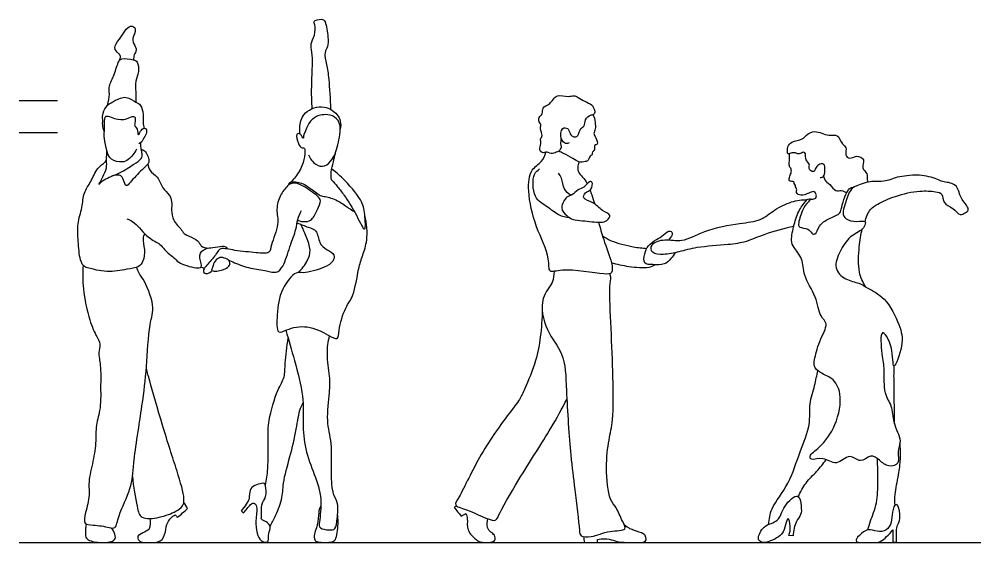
# Model space of a CAD drawing. Header units: millimetres. Extents: x 71.6 to 121.6, y 1.1 to 34.5.
# Drawn here: x 89.577 to 93.364, y 19.441 to 21.519 of the extents above; entities that cross this region are included whole.
import ezdxf

# ---------------------------------------------------------------- set-up
doc = ezdxf.new("R2010")
doc.units = ezdxf.units.MM

msp = doc.modelspace()

# ---------------------------------------------------------------- linework, layer by layer
for p, q in [((89.5772, 21.1956), (89.7296, 21.1956)), ((89.5772, 21.0686), (89.7296, 21.0686)), ((92.6439, 19.4688), (92.6266, 19.4707)), ((89.5772, 19.443), (104.2076, 19.443))]:
    msp.add_line(p, q)
for points, knots in [([(90.7386, 21.1636), (90.7371, 21.1885), (90.7348, 21.2372), (90.7397, 21.3307), (90.7393, 21.3861), (90.7305, 21.4217), (90.7501, 21.4528), (90.7524, 21.4956), (90.7395, 21.5113), (90.7767, 21.5222), (90.7934, 21.5087), (90.8018, 21.4467), (90.8022, 21.4097), (90.7839, 21.3864), (90.7971, 21.3357), (90.8047, 21.2787), (90.8105, 21.2006), (90.8106, 21.1611)], [0, 0, 0, 0, 0.494377, 1.047394, 1.473586, 1.802251, 2.144953, 2.513118, 2.720123, 3.029995, 3.276851, 3.723369, 4.072976, 4.362484, 4.755017, 5.198706, 5.820148, 5.820148, 5.820148, 5.820148]), ([(89.9753, 21.3565), (89.9783, 21.3619), (89.9805, 21.3769), (89.9682, 21.3816), (89.9492, 21.4077), (89.9759, 21.4374), (90.0127, 21.5041), (90.0471, 21.4779), (90.021, 21.4422), (90.0345, 21.4149), (90.0454, 21.3959), (90.0312, 21.3774), (90.0308, 21.3639), (90.0307, 21.3572)], [0, 0, 0, 0, 0.245624, 0.441712, 0.729293, 1.085786, 1.555269, 1.828299, 2.176419, 2.481874, 2.734669, 2.992888, 3.248303, 3.248303, 3.248303, 3.248303]), ([(89.9273, 21.1761), (89.931, 21.191), (89.9371, 21.2215), (89.9311, 21.2549), (89.9552, 21.2973), (89.9697, 21.3512), (89.9819, 21.3649), (90.03, 21.3591), (90.0479, 21.3504), (90.0538, 21.3084), (90.0359, 21.2733), (90.0404, 21.2303), (90.0396, 21.2027), (90.0398, 21.1887)], [0, 0, 0, 0, 0.387397, 0.710897, 1.110673, 1.533505, 1.760722, 2.144288, 2.392806, 2.740852, 3.100548, 3.469919, 3.839732, 3.839732, 3.839732, 3.839732]), ([(89.9148, 21.0733), (89.9121, 21.079), (89.9071, 21.0913), (89.9091, 21.1193), (89.9065, 21.1467), (89.9266, 21.1801), (89.9564, 21.1949), (90.0015, 21.2184), (90.0388, 21.1867), (90.0606, 21.181), (90.0709, 21.1394), (90.0674, 21.1096), (90.0706, 21.0934), (90.0722, 21.0857)], [0, 0, 0, 0, 0.249599, 0.547797, 0.847589, 1.187961, 1.523339, 1.910459, 2.286727, 2.548351, 2.903182, 3.222876, 3.499984, 3.499984, 3.499984, 3.499984]), ([(91.7257, 21.0447), (91.7234, 21.0382), (91.7205, 21.0241), (91.7279, 21.0119), (91.7163, 20.9928), (91.7053, 20.9911), (91.6853, 20.9818), (91.6641, 20.9953), (91.6536, 20.9851), (91.6333, 21.0004), (91.6488, 21.0244), (91.6395, 21.0435), (91.6549, 21.0563), (91.6387, 21.083), (91.6473, 21.099), (91.6331, 21.115), (91.6386, 21.1337), (91.6535, 21.1422), (91.6477, 21.1707), (91.6841, 21.1791), (91.7045, 21.2253), (91.7526, 21.2076), (91.7738, 21.2181), (91.7935, 21.2078), (91.8179, 21.192), (91.8458, 21.1809), (91.8534, 21.167), (91.8618, 21.149), (91.854, 21.1413), (91.8504, 21.1385)], [0, 0, 0, 0, 0.256905, 0.463463, 0.710599, 0.899886, 1.157184, 1.422998, 1.613473, 1.853093, 2.134988, 2.377092, 2.598821, 2.89349, 3.120167, 3.363613, 3.597587, 3.818637, 4.08478, 4.403529, 4.775744, 5.146682, 5.411942, 5.664197, 5.977811, 6.283045, 6.50817, 6.745873, 6.954556, 6.954556, 6.954556, 6.954556]), ([(90.6907, 21.0623), (90.6886, 21.0734), (90.6874, 21.0965), (90.7035, 21.1555), (90.787, 21.1824), (90.8382, 21.1428), (90.8517, 21.1155), (90.8521, 21.0925), (90.8497, 21.0821)], [0, 0, 0, 0, 0.331379, 0.756232, 1.257984, 1.695296, 2.004956, 2.328674, 2.328674, 2.328674, 2.328674]), ([(90.0426, 21.0035), (90.0361, 20.9871), (90.0106, 20.9598), (89.9873, 20.949), (89.936, 20.9568), (89.925, 20.9992), (89.9119, 21.0449), (89.917, 21.0989), (89.914, 21.1467), (89.9707, 21.1131), (90.0092, 21.1255), (90.0386, 21.1384), (90.0372, 21.1116), (90.0323, 21.0954), (90.0477, 21.0849), (90.0468, 21.0536), (90.0572, 21.0705), (90.0656, 21.0864), (90.0833, 21.0865), (90.0826, 21.0607), (90.0671, 21.0451), (90.063, 21.0279), (90.0515, 21.0244)], [0, 0, 0, 0, 0.426657, 0.726543, 1.115965, 1.483543, 1.890446, 2.337293, 2.662025, 3.068791, 3.458769, 3.737389, 3.994394, 4.229515, 4.474015, 4.745159, 4.936641, 5.194991, 5.393725, 5.656845, 5.943218, 6.203051, 6.203051, 6.203051, 6.203051]), ([(90.7241, 20.9805), (90.7294, 20.9656), (90.75, 20.9397), (90.7892, 20.9293), (90.8203, 20.9642), (90.8332, 20.9922), (90.8533, 21.0703), (90.8471, 21.1178), (90.8103, 21.1422), (90.7774, 21.1391), (90.7541, 21.1353), (90.7214, 21.107), (90.7136, 21.0751), (90.7037, 21.0627), (90.7042, 21.0377), (90.6947, 21.0655), (90.6703, 21.0653), (90.682, 21.0243), (90.696, 21.0045), (90.709, 21.0102), (90.7092, 21.0004), (90.7091, 20.9811), (90.7063, 20.9482), (90.6777, 20.8969), (90.6415, 20.859), (90.6094, 20.821), (90.5932, 20.7627), (90.6107, 20.7048), (90.5742, 20.6271), (90.5729, 20.5854), (90.5118, 20.5935), (90.4366, 20.5983), (90.3741, 20.6147), (90.3612, 20.5899), (90.3313, 20.5539), (90.2976, 20.5172), (90.3199, 20.5053), (90.336, 20.5155), (90.3426, 20.521)], [0, 0, 0, 0, 0.392785, 0.729691, 1.092849, 1.421769, 1.929809, 2.317803, 2.673431, 2.993761, 3.269797, 3.636446, 3.958579, 4.196711, 4.405812, 4.648783, 4.865249, 5.208832, 5.48329, 5.651632, 5.832543, 5.832543, 6.228679, 6.6617, 7.075906, 7.476326, 7.90562, 8.347469, 8.871748, 9.19455, 9.595692, 10.121515, 10.551178, 10.817167, 11.22428, 11.591587, 11.833204, 12.002916, 12.002916, 12.002916, 12.002916]), ([(91.7569, 21.0286), (91.7526, 21.0263), (91.741, 21.0214), (91.7203, 21.0437), (91.7234, 21.0898), (91.7555, 21.0882), (91.7586, 21.0622), (91.7734, 21.0502), (91.7948, 21.0527), (91.7988, 21.0882), (91.8206, 21.0923), (91.8169, 21.1217), (91.8398, 21.1396), (91.8547, 21.1409), (91.8592, 21.1069), (91.8621, 21.0844), (91.8515, 21.064), (91.8621, 21.0495), (91.874, 21.0195), (91.8527, 21.0216), (91.8609, 20.9988), (91.847, 20.9936), (91.8494, 20.9813), (91.8415, 20.9774), (91.8373, 20.9713), (91.8324, 20.9571), (91.8198, 20.953), (91.7931, 20.9492), (91.7728, 20.9677), (91.7337, 20.9855), (91.7217, 20.9918), (91.7156, 20.9949)], [0, 0, 0, 0, 0.217456, 0.509204, 0.863043, 1.119284, 1.391899, 1.628717, 1.858924, 2.173818, 2.407565, 2.690616, 2.985665, 3.16702, 3.479322, 3.762233, 4.012128, 4.256697, 4.541506, 4.730677, 4.966216, 5.159012, 5.338984, 5.493734, 5.649329, 5.859209, 6.061297, 6.342449, 6.640246, 7.009382, 7.267295, 7.267295, 7.267295, 7.267295]), ([(92.7512, 20.8906), (92.756, 20.891), (92.7678, 20.8938), (92.7708, 20.9156), (92.7695, 20.9499), (92.7433, 20.9426), (92.732, 20.9273), (92.729, 20.9119), (92.7152, 20.9154), (92.7044, 20.9261), (92.7125, 20.9457), (92.6896, 20.9585), (92.6961, 20.9847), (92.6848, 20.9937), (92.6669, 20.9803), (92.6494, 20.9916), (92.6315, 20.9866), (92.6201, 20.9799), (92.6212, 21.0153), (92.6363, 21.0338), (92.6834, 21.0403), (92.6957, 21.06), (92.7314, 21.0816), (92.783, 21.0515), (92.8235, 21.0665), (92.8351, 21.0207), (92.859, 21.0118), (92.8473, 20.9791), (92.8684, 20.9611), (92.8935, 20.981), (92.9324, 20.9633), (92.9118, 20.927), (92.9405, 20.9073), (92.9357, 20.8854), (92.9389, 20.8764), (92.9401, 20.872)], [0, 0, 0, 0, 0.214718, 0.477244, 0.777462, 1.024597, 1.277766, 1.478695, 1.666452, 1.875588, 2.108756, 2.371311, 2.647442, 2.824643, 3.070284, 3.31721, 3.560857, 3.715607, 4.012624, 4.293111, 4.667465, 4.938456, 5.277071, 5.703653, 6.035417, 6.384858, 6.644771, 6.946924, 7.198339, 7.50053, 7.816071, 8.13343, 8.435659, 8.688258, 8.898772, 8.898772, 8.898772, 8.898772]), ([(89.893, 20.8624), (89.8995, 20.8694), (89.9129, 20.8853), (89.9777, 20.906), (90.0289, 20.9419), (90.064, 20.9625), (90.0655, 20.9847), (90.0601, 21.0025), (90.0594, 21.0177), (90.0594, 21.0253)], [0, 0, 0, 0, 0.306118, 0.77067, 1.236221, 1.584472, 1.832595, 2.078679, 2.350774, 2.350774, 2.350774, 2.350774]), ([(89.893, 20.8624), (89.8989, 20.8724), (89.9088, 20.8928), (89.9265, 20.9281), (89.9226, 20.9579), (89.9248, 20.985), (89.925, 20.9937), (89.9252, 20.9979)], [0, 0, 0, 0, 0.336941, 0.689372, 1.003841, 1.296496, 1.500403, 1.500403, 1.500403, 1.500403]), ([(90.061, 21.0026), (90.0671, 21.0004), (90.0794, 20.9936), (90.0889, 20.9731), (90.0955, 20.948), (90.062, 20.9214), (90.0204, 20.8749), (90.0023, 20.8538), (89.9957, 20.8673), (89.9867, 20.894), (89.9745, 20.9009), (89.9526, 20.9), (89.9436, 20.8952)], [0, 0, 0, 0, 0.253071, 0.522394, 0.789122, 1.149792, 1.6195, 1.8781, 2.059851, 2.362943, 2.570978, 2.886343, 2.886343, 2.886343, 2.886343]), ([(90.8145, 20.8807), (90.8133, 20.8945), (90.8132, 20.9222), (90.8252, 20.9612), (90.8296, 20.9826), (90.832, 20.9933)], [0, 0, 0, 0, 0.368145, 0.730733, 1.057226, 1.057226, 1.057226, 1.057226]), ([(91.873, 20.7129), (91.8795, 20.69), (91.8912, 20.6458), (91.9259, 20.5567), (91.9305, 20.5085), (91.8886, 20.5045), (91.7344, 20.5346), (91.672, 20.5064), (91.6817, 20.5791), (91.6207, 20.6948), (91.5908, 20.8305), (91.5997, 20.9232), (91.6505, 20.9496), (91.6602, 20.9782), (91.6642, 20.9915)], [0, 0, 0, 0, 0.480068, 1.041285, 1.390025, 1.709729, 2.437161, 2.832946, 3.230877, 3.890697, 4.573676, 5.093335, 5.494681, 5.861679, 5.861679, 5.861679, 5.861679]), ([(92.7139, 20.8042), (92.7193, 20.8038), (92.7297, 20.8073), (92.7385, 20.8122), (92.7326, 20.8326), (92.7225, 20.8359), (92.7057, 20.8283), (92.6754, 20.8148), (92.6536, 20.829), (92.6609, 20.8455), (92.6514, 20.8525), (92.6555, 20.8595), (92.6465, 20.866), (92.6486, 20.8759), (92.6369, 20.8741), (92.6259, 20.8778), (92.6297, 20.8966), (92.6388, 20.91), (92.6356, 20.9276), (92.6268, 20.9361), (92.6298, 20.9566), (92.6292, 20.9753), (92.6295, 20.9851)], [0, 0, 0, 0, 0.228662, 0.392963, 0.634186, 0.801707, 1.042036, 1.367909, 1.620512, 1.835775, 2.007673, 2.145833, 2.321029, 2.472708, 2.646562, 2.821133, 3.049334, 3.282924, 3.510541, 3.699315, 3.947513, 4.25598, 4.25598, 4.25598, 4.25598]), ([(90.0744, 20.668), (90.0716, 20.6619), (90.0646, 20.6484), (90.0766, 20.604), (90.0709, 20.5595), (90.0517, 20.5322), (90.0007, 20.5274), (89.9269, 20.5099), (89.8547, 20.5318), (89.8345, 20.5342), (89.8156, 20.5659), (89.8121, 20.639), (89.8058, 20.7067), (89.8288, 20.7701), (89.8306, 20.8308), (89.8635, 20.8728), (89.8827, 20.928), (89.9174, 20.9498), (89.9214, 20.9563), (89.9236, 20.959)], [0, 0, 0, 0, 0.257042, 0.638234, 1.021266, 1.327452, 1.720923, 2.232044, 2.717797, 2.960432, 3.279966, 3.771005, 4.247139, 4.711535, 5.148025, 5.560339, 5.997982, 6.347264, 6.530848, 6.530848, 6.530848, 6.530848]), ([(90.0875, 20.9451), (90.0886, 20.9357), (90.0922, 20.9145), (90.1296, 20.8951), (90.1421, 20.8473), (90.174, 20.8232), (90.1836, 20.7947), (90.1801, 20.7598), (90.1844, 20.7194), (90.2224, 20.6834), (90.2317, 20.6627), (90.2701, 20.6521), (90.294, 20.6305), (90.296, 20.6177), (90.3178, 20.6098), (90.328, 20.6106)], [0, 0, 0, 0, 0.304409, 0.658722, 1.051984, 1.405627, 1.707101, 2.041484, 2.403675, 2.806327, 3.072149, 3.425435, 3.741176, 3.935711, 4.251676, 4.251676, 4.251676, 4.251676]), ([(91.7959, 20.9525), (91.7935, 20.9477), (91.7899, 20.9375), (91.79, 20.9121), (91.8111, 20.8918), (91.8225, 20.8762), (91.828, 20.8657)], [0, 0, 0, 0, 0.226786, 0.500786, 0.800071, 1.12119, 1.12119, 1.12119, 1.12119]), ([(90.8145, 20.8807), (90.8231, 20.8721), (90.8403, 20.8534), (90.8676, 20.8173), (90.9123, 20.748), (90.9534, 20.6564), (90.9469, 20.7531), (90.937, 20.8014), (90.8602, 20.8899), (90.8312, 20.9125), (90.8156, 20.924)], [0, 0, 0, 0, 0.344186, 0.722145, 1.277695, 1.721781, 2.153253, 2.596821, 3.195321, 3.630895, 3.630895, 3.630895, 3.630895]), ([(91.7588, 20.7307), (91.7442, 20.7324), (91.7138, 20.7382), (91.6695, 20.777), (91.6121, 20.8061), (91.6101, 20.907), (91.6315, 20.9184), (91.6396, 20.9245)], [0, 0, 0, 0, 0.37706, 0.806836, 1.253423, 1.781041, 2.094584, 2.094584, 2.094584, 2.094584]), ([(91.7639, 20.82), (91.7536, 20.8262), (91.7323, 20.8413), (91.7298, 20.8889), (91.7187, 20.9014), (91.7138, 20.9077)], [0, 0, 0, 0, 0.3414995, 0.7181536, 0.9958883, 0.9958883, 0.9958883, 0.9958883]), ([(90.6808, 20.7217), (90.6906, 20.7169), (90.7132, 20.7131), (90.7404, 20.7229), (90.7593, 20.7626), (90.7755, 20.7992), (90.7594, 20.8187), (90.7038, 20.8582), (90.668, 20.8719), (90.6468, 20.8624), (90.6462, 20.8671), (90.6499, 20.8716), (90.667, 20.8743), (90.6921, 20.8706), (90.7145, 20.8596), (90.7547, 20.8306), (90.774, 20.8151), (90.7971, 20.8152), (90.8461, 20.7978), (90.8815, 20.7691), (90.8977, 20.76), (90.9054, 20.7554)], [0, 0, 0, 0, 0.326183, 0.617975, 0.996298, 1.342767, 1.60842, 2.081663, 2.443293, 2.681626, 2.766504, 2.891368, 3.123474, 3.408658, 3.699563, 4.102099, 4.380577, 4.643564, 5.054405, 5.442768, 5.738699, 5.738699, 5.738699, 5.738699]), ([(91.7727, 20.7242), (91.7635, 20.7271), (91.746, 20.7382), (91.7174, 20.7689), (91.7451, 20.8178), (91.7683, 20.8178), (91.7912, 20.8452), (91.8159, 20.8483), (91.8343, 20.8761), (91.8512, 20.8746), (91.8469, 20.839), (91.8201, 20.8337), (91.8066, 20.8035), (91.8564, 20.7939), (91.8827, 20.7577), (91.9271, 20.7444), (91.9052, 20.7165), (91.881, 20.7099), (91.8095, 20.7202), (91.7829, 20.7209), (91.7727, 20.7242)], [0, 0, 0, 0, 0.311586, 0.656271, 1.042237, 1.306243, 1.628172, 1.911765, 2.225723, 2.404785, 2.701931, 2.992375, 3.253298, 3.613542, 4.009575, 4.344321, 4.6169, 4.905576, 5.38528, 5.73375, 5.73375, 5.73375, 5.73375]), ([(92.9288, 20.7151), (92.9318, 20.7324), (92.9484, 20.7664), (92.9803, 20.7862), (93.0494, 20.8196), (93.1434, 20.8403), (93.2048, 20.8354), (93.2394, 20.8281), (93.2353, 20.7854), (93.2788, 20.7733), (93.3031, 20.7352), (93.3254, 20.7509), (93.3412, 20.7604), (93.3331, 20.7797), (93.3066, 20.8105), (93.3025, 20.8312), (93.2891, 20.8692), (93.2343, 20.8721), (93.215, 20.8856), (93.1435, 20.9045), (93.0947, 20.8954), (93.056, 20.8946), (93.0032, 20.8698), (92.9574, 20.8796), (92.8945, 20.8591), (92.8659, 20.8407), (92.8496, 20.7811), (92.8377, 20.7512), (92.851, 20.7211), (92.8944, 20.7144), (92.9319, 20.7193), (92.9293, 20.7054), (92.9199, 20.6808), (92.8651, 20.6583), (92.8287, 20.5992), (92.8015, 20.5307), (92.8497, 20.4828), (92.9061, 20.4737), (92.9408, 20.4503), (93.0135, 20.414), (93.0678, 20.3052), (93.0843, 20.2327), (93.035, 20.1022), (93.0431, 20.2196), (92.9855, 20.3114), (92.9949, 20.181), (93.0069, 20.1317), (92.999, 20.0337), (93.0384, 19.9861), (93.0363, 19.918), (93.078, 19.8473), (93.0536, 19.8047), (93.0702, 19.7528), (93.0192, 19.74), (92.9867, 19.7684), (92.9509, 19.7969), (92.9101, 19.7518), (92.8669, 19.802), (92.8159, 19.7409), (92.7656, 19.7864), (92.7169, 19.7661), (92.7049, 19.7894), (92.7562, 19.8223), (92.8176, 19.9068), (92.8416, 20.0299), (92.8023, 20.0982), (92.7515, 20.1124), (92.7236, 20.1419), (92.7295, 20.1699), (92.7441, 20.2403), (92.7878, 20.3122), (92.7462, 20.3394), (92.7385, 20.4213), (92.681, 20.4989), (92.6854, 20.5678), (92.6457, 20.6123), (92.6339, 20.6413), (92.6473, 20.7054), (92.6663, 20.7624), (92.6882, 20.7905), (92.7, 20.8028), (92.702, 20.8045), (92.7077, 20.8068), (92.7176, 20.8049), (92.6995, 20.7918), (92.6788, 20.761), (92.6629, 20.7073), (92.6674, 20.6901), (92.7051, 20.6903), (92.7161, 20.6687), (92.7338, 20.6615), (92.7463, 20.7035), (92.7831, 20.7276), (92.8283, 20.7438), (92.8344, 20.7647), (92.8437, 20.8037), (92.8597, 20.8383), (92.8708, 20.85), (92.8802, 20.8518), (92.8845, 20.8518)], [-31.622066, -31.622066, -31.622066, -31.622066, -31.209839, -30.86702, -30.37326, -29.80764, -29.36016, -29.060777, -28.737975, -28.37256, -28.020361, -27.757827, -27.531743, -27.295778, -26.935226, -26.6682, -26.332782, -25.937318, -25.651244, -25.174443, -24.769866, -24.419601, -23.999156, -23.607681, -23.157179, -22.828658, -22.392201, -22.06925, -21.778362, -21.400247, -21.078849, -20.915677, -20.638202, -20.213972, -19.734853, -19.272384, -18.840869, -18.418388, -18.056749, -17.555191, -16.942919, -16.41502, -15.898137, -15.40738, -14.943362, -14.426227, -13.966885, -13.428678, -12.995499, -12.533848, -12.038639, -11.65688, -11.281658, -10.935039, -10.558769, -10.208895, -9.830893, -9.447562, -9.017845, -8.592341, -8.212899, -8.00632, -7.599095, -7.006029, -6.379126, -5.904538, -5.499926, -5.16399, -4.878751, -4.386779, -3.896555, -3.553046, -3.048902, -2.493562, -2.032926, -1.613791, -1.304078, -0.853744, -0.406718, 0, 0, 0, 0.160239, 0.281869, 0.478969, 0.835978, 1.260367, 1.465604, 1.789331, 2.06253, 2.258722, 2.600347, 2.989498, 3.368724, 3.61858, 3.980869, 4.333768, 4.553306, 4.757323, 4.757323, 4.757323, 4.757323]), ([(92.7646, 20.8956), (92.7654, 20.8904), (92.7679, 20.8785), (92.7902, 20.8645), (92.8111, 20.8328), (92.8354, 20.8425), (92.8495, 20.8331), (92.8555, 20.8282)], [0, 0, 0, 0, 0.225676, 0.517042, 0.849144, 1.11132, 1.384691, 1.384691, 1.384691, 1.384691]), ([(91.8392, 20.8407), (91.8416, 20.8345), (91.8488, 20.8146), (91.8539, 20.7981), (91.8572, 20.7858)], [1.3499109, 1.3499109, 1.3499109, 1.3499109, 1.5098054, 1.8613938, 1.8613938, 1.8613938, 1.8613938]), ([(92.6463, 20.6965), (92.6075, 20.6878), (92.5319, 20.6679), (92.4577, 20.6337), (92.3861, 20.6229), (92.2624, 20.6161), (92.1941, 20.5951), (92.1323, 20.5837), (92.0823, 20.5859), (92.0773, 20.6302), (92.1389, 20.6499), (92.2068, 20.6314), (92.2928, 20.6839), (92.43, 20.7102), (92.5149, 20.7164), (92.5688, 20.7637), (92.6367, 20.797), (92.679, 20.8024), (92.7, 20.8028)], [0, 0, 0, 0, 0.620187, 1.125434, 1.610139, 2.23937, 2.72663, 3.178675, 3.548893, 3.853156, 4.272623, 4.740531, 5.299759, 5.976061, 6.493444, 6.961894, 7.452114, 7.902571, 7.902571, 7.902571, 7.902571]), ([(90.4054, 20.5634), (90.4129, 20.5606), (90.4412, 20.5472), (90.4934, 20.5289), (90.5558, 20.5221), (90.5974, 20.5089), (90.6271, 20.5392), (90.6489, 20.6166), (90.6759, 20.6829), (90.679, 20.7236), (90.6903, 20.7484), (90.6965, 20.7599)], [12.729955, 12.729955, 12.729955, 12.729955, 12.937735, 13.407057, 13.863589, 14.218967, 14.556333, 15.073722, 15.561457, 15.920831, 16.278202, 16.278202, 16.278202, 16.278202]), ([(90.004, 20.7268), (90.0147, 20.722), (90.038, 20.7135), (90.0849, 20.6488), (90.1379, 20.6288), (90.151, 20.6032), (90.1961, 20.5687), (90.2114, 20.5488), (90.2849, 20.5266), (90.3064, 20.5378), (90.2834, 20.5864), (90.3164, 20.611), (90.3442, 20.6117), (90.3813, 20.6177), (90.3955, 20.6191), (90.4012, 20.6071)], [0, 0, 0, 0, 0.347064, 0.864698, 1.293044, 1.603605, 2.030696, 2.340242, 2.796126, 3.043204, 3.389315, 3.73413, 4.049062, 4.411081, 4.642928, 4.642928, 4.642928, 4.642928]), ([(90.6784, 20.7101), (90.6934, 20.7056), (90.7208, 20.6923), (90.7597, 20.6838), (90.764, 20.6285), (90.795, 20.6041), (90.8302, 20.5859), (90.8211, 20.5549), (90.7878, 20.5316), (90.7024, 20.5075), (90.6721, 20.5206), (90.6094, 20.4453), (90.5995, 20.3546), (90.5958, 20.2638), (90.6417, 20.2913), (90.7208, 20.3084), (90.7972, 20.2689), (90.8434, 20.2412), (90.8425, 20.2907), (90.8684, 20.3775), (90.9051, 20.4199), (90.92, 20.5279), (90.9381, 20.5814), (90.96, 20.643), (90.9555, 20.7084), (90.947, 20.7397)], [0, 0, 0, 0, 0.390738, 0.726474, 1.121743, 1.48209, 1.81756, 2.095502, 2.464328, 2.993611, 3.297892, 3.817331, 4.401945, 4.869547, 5.198365, 5.714254, 6.254924, 6.60398, 6.938811, 7.484406, 7.922641, 8.504771, 8.940619, 9.392583, 9.956043, 9.956043, 9.956043, 9.956043]), ([(90.6825, 20.5136), (90.6978, 20.5264), (90.7211, 20.5598), (90.7358, 20.6019), (90.7144, 20.658), (90.7016, 20.6893), (90.6936, 20.7048)], [0, 0, 0, 0, 0.441479, 0.814431, 1.245049, 1.658283, 1.658283, 1.658283, 1.658283]), ([(92.1765, 20.5924), (92.1718, 20.5838), (92.16, 20.5684), (92.1337, 20.5416), (92.0902, 20.5458), (92.0478, 20.5438), (92.0556, 20.59), (92.0664, 20.6214), (92.1033, 20.6447), (92.1288, 20.6604), (92.1562, 20.6852), (92.1694, 20.6654), (92.1607, 20.6572), (92.152, 20.6432)], [0, 0, 0, 0, 0.315285, 0.657685, 1.045183, 1.379927, 1.730784, 2.075174, 2.447147, 2.785784, 3.106821, 3.325102, 3.572253, 3.572253, 3.572253, 3.572253]), ([(92.9303, 20.4578), (92.9199, 20.4757), (92.9, 20.5133), (92.9043, 20.6173), (92.9123, 20.6631), (92.9181, 20.6865)], [0, 0, 0, 0, 0.447342, 1.015626, 1.497963, 1.497963, 1.497963, 1.497963]), ([(91.8884, 20.6597), (91.8995, 20.6522), (91.921, 20.6366), (92.0124, 20.6135), (92.0459, 20.6106), (92.0636, 20.6095)], [0, 0, 0, 0, 0.360238, 0.900791, 1.315741, 1.315741, 1.315741, 1.315741]), ([(90.3391, 20.5234), (90.3449, 20.5382), (90.3482, 20.5546), (90.367, 20.5734), (90.3846, 20.5744), (90.4064, 20.5648), (90.4132, 20.5537), (90.4114, 20.5353), (90.3786, 20.5221), (90.3564, 20.5176), (90.3405, 20.5207), (90.3391, 20.5234)], [0, 0, 0, 0, 0.29354, 0.599298, 0.851476, 1.143626, 1.356953, 1.593579, 1.946033, 2.257904, 2.498609, 2.498609, 2.498609, 2.498609]), ([(89.8304, 20.5429), (89.8286, 20.5091), (89.8281, 20.4495), (89.8525, 20.3265), (89.8827, 20.2611), (89.9012, 20.2311), (89.8908, 20.1958), (89.8959, 20.1722), (89.9022, 20.112), (89.8989, 20.0688), (89.903, 19.9739), (89.879, 19.9099), (89.883, 19.8346), (89.8685, 19.7574), (89.8491, 19.6752), (89.8595, 19.6321), (89.8401, 19.5627), (89.8302, 19.5121), (89.8729, 19.5139), (89.9319, 19.504), (89.962, 19.4954), (89.9699, 19.5543), (90.026, 19.6624), (90.0282, 19.7583), (90.0662, 19.9907), (90.0831, 20.1312), (90.0901, 20.3076), (90.1191, 20.3791), (90.0712, 20.4882), (90.0518, 20.508), (90.0457, 20.5261), (90.0437, 20.5344)], [0, 0, 0, 0, 0.540665, 1.176208, 1.65594, 1.978346, 2.302188, 2.586246, 3.014888, 3.404331, 3.946668, 4.419726, 4.901426, 5.414028, 5.927227, 6.298834, 6.739432, 7.099057, 7.423221, 7.877255, 8.14595, 8.538761, 9.127447, 9.693516, 10.550433, 11.260877, 11.9916, 12.49807, 13.089517, 13.391714, 13.678094, 13.678094, 13.678094, 13.678094]), ([(91.9235, 20.5533), (91.946, 20.5462), (91.9888, 20.5365), (92.0721, 20.5304), (92.0888, 20.5405), (92.0968, 20.5445)], [0, 0, 0, 0, 0.478137, 0.983085, 1.277825, 1.277825, 1.277825, 1.277825]), ([(91.6965, 20.5181), (91.6957, 20.5034), (91.6954, 20.4704), (91.6367, 20.4127), (91.6606, 20.2797), (91.742, 20.1919), (91.7438, 20.0441), (91.7616, 19.7847), (91.7782, 19.6656), (91.7973, 19.4967), (91.7991, 19.4648), (91.8499, 19.4622), (91.9116, 19.4924), (91.9911, 19.4879), (91.9645, 19.5302), (91.945, 19.5839), (91.9126, 19.6124), (91.9002, 19.7423), (91.9123, 19.8497), (91.9339, 19.9313), (91.9301, 20.1048), (91.9238, 20.2838), (91.914, 20.4513), (91.9236, 20.4947), (91.9188, 20.5048), (91.9171, 20.5089)], [0, 0, 0, 0, 0.378079, 0.865118, 1.495648, 2.100899, 2.786385, 3.694303, 4.362896, 5.083439, 5.363843, 5.72238, 6.22195, 6.658693, 6.979445, 7.413978, 7.776505, 8.410549, 9.008749, 9.52354, 10.259057, 11.053109, 11.781263, 12.134501, 12.342676, 12.342676, 12.342676, 12.342676]), ([(91.6497, 20.3658), (91.6495, 20.33), (91.6431, 20.2566), (91.6289, 20.1668), (91.5817, 20.0541), (91.5611, 20.0093), (91.5124, 19.9477), (91.4034, 19.7985), (91.3279, 19.6309), (91.2963, 19.5869), (91.3525, 19.5769), (91.4655, 19.5162), (91.4775, 19.5562), (91.5599, 19.7013), (91.6858, 19.8941), (91.7269, 19.9722), (91.7474, 20.0106)], [0, 0, 0, 0, 0.589316, 1.1451, 1.763555, 2.157738, 2.639432, 3.431207, 4.213593, 4.546407, 4.934121, 5.55348, 5.835173, 6.562418, 7.442782, 8.091747, 8.091747, 8.091747, 8.091747]), ([(90.634, 20.2846), (90.6464, 20.2448), (90.6674, 20.1658), (90.7073, 20.0238), (90.7002, 19.9181), (90.7081, 19.8134), (90.7475, 19.7127), (90.7798, 19.6194), (90.7673, 19.5286), (90.7646, 19.497), (90.8057, 19.492), (90.8334, 19.4929), (90.8376, 19.5409), (90.8438, 19.5974), (90.8179, 19.6362), (90.8126, 19.7197), (90.819, 19.8372), (90.7926, 19.924), (90.8089, 20.0378), (90.8092, 20.1015), (90.7938, 20.192), (90.8018, 20.2391), (90.8069, 20.2627)], [0, 0, 0, 0, 0.639053, 1.326783, 1.914676, 2.49329, 3.085358, 3.660729, 4.200755, 4.480197, 4.820937, 5.0953, 5.465018, 5.896505, 6.271557, 6.787449, 7.407953, 7.958602, 8.556814, 9.022172, 9.558422, 10.043726, 10.043726, 10.043726, 10.043726]), ([(90.5524, 19.6709), (90.5569, 19.6925), (90.5654, 19.7349), (90.5636, 19.8532), (90.5626, 19.9246), (90.5989, 20.0488), (90.6321, 20.0976), (90.6291, 20.1556), (90.6385, 20.2202), (90.6434, 20.2533)], [0, 0, 0, 0, 0.452481, 1.044656, 1.530775, 2.127289, 2.550124, 2.965165, 3.497867, 3.497867, 3.497867, 3.497867]), ([(90.0262, 19.7047), (90.0295, 19.6654), (90.0438, 19.5858), (90.0568, 19.5326), (90.1355, 19.5403), (90.1968, 19.5635), (90.2267, 19.5861), (90.2354, 19.6203), (90.2007, 19.7347), (90.1479, 19.8943), (90.0967, 20.076), (90.0851, 20.1183), (90.0811, 20.1323)], [0.068891, 0.068891, 0.068891, 0.068891, 0.623891, 1.007135, 1.466558, 1.931455, 2.254732, 2.557067, 3.149958, 3.905669, 4.603672, 4.938888, 4.938888, 4.938888, 4.938888]), ([(92.5468, 19.5145), (92.5491, 19.5356), (92.5534, 19.5809), (92.6326, 19.6764), (92.6681, 19.8024), (92.7155, 19.9072), (92.7052, 19.9927), (92.7302, 20.0621), (92.7377, 20.1052), (92.7412, 20.125)], [0, 0, 0, 0, 0.445639, 1.05524, 1.686501, 2.279323, 2.788591, 3.272479, 3.678554, 3.678554, 3.678554, 3.678554]), ([(93.0454, 19.9129), (93.0452, 19.9512), (93.0448, 20.025), (93.0432, 20.101), (93.0438, 20.1299), (93.044, 20.1437)], [0, 0, 0, 0, 0.608815, 1.099525, 1.464125, 1.464125, 1.464125, 1.464125]), ([(90.5714, 19.5066), (90.5785, 19.5193), (90.5913, 19.5451), (90.6227, 19.614), (90.6205, 19.6797), (90.6516, 19.7849), (90.6757, 19.8856), (90.6865, 19.9679), (90.6986, 19.9902), (90.7024, 19.9961)], [0, 0, 0, 0, 0.368301, 0.84049, 1.292271, 1.870459, 2.451183, 2.935579, 3.131909, 3.131909, 3.131909, 3.131909]), ([(93.0477, 19.5916), (93.0471, 19.6056), (93.0458, 19.6336), (93.0624, 19.7129), (93.0707, 19.7722), (93.0695, 19.817), (93.0672, 19.8386)], [0, 0, 0, 0, 0.367758, 0.875461, 1.324674, 1.783291, 1.783291, 1.783291, 1.783291]), ([(92.6648, 19.6249), (92.6723, 19.6436), (92.6918, 19.6805), (92.7386, 19.7241), (92.7633, 19.756), (92.7749, 19.7717)], [0, 0, 0, 0, 0.435596, 0.866443, 1.278393, 1.278393, 1.278393, 1.278393]), ([(92.9402, 19.4933), (92.9436, 19.5053), (92.9496, 19.5302), (92.9804, 19.6017), (92.9786, 19.6856), (92.9794, 19.7453), (92.9778, 19.7752)], [0, 0, 0, 0, 0.347269, 0.838403, 1.365676, 1.903908, 1.903908, 1.903908, 1.903908]), ([(90.4945, 19.5939), (90.4979, 19.5969), (90.508, 19.604), (90.5236, 19.5824), (90.5126, 19.5294), (90.5182, 19.4808), (90.5322, 19.4489), (90.5544, 19.4417), (90.567, 19.449), (90.5632, 19.4802), (90.5778, 19.5039), (90.5576, 19.5275), (90.5332, 19.5324), (90.5408, 19.5536), (90.5328, 19.5941), (90.5595, 19.6224), (90.5539, 19.6666), (90.5498, 19.6812), (90.5235, 19.6735), (90.4968, 19.665), (90.4879, 19.6357), (90.4909, 19.618), (90.4769, 19.5937), (90.4643, 19.5767), (90.4566, 19.5689)], [6.866948, 6.866948, 6.866948, 6.866948, 7.073764, 7.317334, 7.725192, 8.12143, 8.439436, 8.691638, 8.875756, 9.17465, 9.456344, 9.745052, 9.998935, 10.229529, 10.576644, 10.917185, 11.277615, 11.462884, 11.735366, 12.035362, 12.324521, 12.556786, 12.84239, 13.163175, 13.163175, 13.163175, 13.163175]), ([(92.6266, 19.4707), (92.6311, 19.4823), (92.6354, 19.5029), (92.6253, 19.552), (92.6123, 19.5088), (92.606, 19.4725), (92.5402, 19.4395), (92.5211, 19.4433), (92.5092, 19.4496), (92.502, 19.4607), (92.5244, 19.5143), (92.5916, 19.5236), (92.6015, 19.5872), (92.6687, 19.6478), (92.6767, 19.5855), (92.6774, 19.552), (92.6526, 19.5277), (92.6443, 19.4884), (92.6439, 19.4688)], [0, 0, 0, 0, 0.342177, 0.653306, 0.9391, 1.295617, 1.750479, 2.049197, 2.049197, 2.277172, 2.670559, 3.098571, 3.542507, 3.988834, 4.346692, 4.675986, 4.991109, 5.420417, 5.420417, 5.420417, 5.420417]), ([(90.7727, 19.5866), (90.7639, 19.574), (90.7652, 19.5491), (90.7566, 19.5007), (90.7456, 19.4777), (90.746, 19.4513), (90.7616, 19.4429), (90.8193, 19.4414), (90.8346, 19.4585), (90.839, 19.4911), (90.8416, 19.5254), (90.8404, 19.5463), (90.8393, 19.5566)], [0, 0, 0, 0, 0.325403, 0.753194, 1.064312, 1.348157, 1.587404, 2.035338, 2.307395, 2.645106, 3.002678, 3.338779, 3.338779, 3.338779, 3.338779]), ([(91.3089, 19.5893), (91.3063, 19.5867), (91.3037, 19.5842), (91.3011, 19.5817), (91.3102, 19.5704), (91.3193, 19.5592), (91.3284, 19.548), (91.3348, 19.5514), (91.3412, 19.5548), (91.3477, 19.5583), (91.3499, 19.5506), (91.356, 19.5353), (91.3478, 19.4908), (91.3873, 19.4546), (91.4025, 19.4435), (91.4444, 19.442), (91.4656, 19.449), (91.4627, 19.4741), (91.4455, 19.4823), (91.4298, 19.5021), (91.4307, 19.5264), (91.4349, 19.5367)], [-0.187335, -0.187335, -0.187335, -0.187335, 0, 0, 0, 0.37419, 0.37419, 0.37419, 0.639946, 0.639946, 0.639946, 0.917056, 1.283403, 1.666957, 1.920578, 2.281937, 2.53032, 2.780496, 3.022169, 3.279425, 3.607135, 3.607135, 3.607135, 3.607135]), ([(93.0394, 19.493), (93.0317, 19.4834), (93.0143, 19.4667), (92.9903, 19.4428), (92.9562, 19.4429), (92.9107, 19.442), (92.8994, 19.4436), (92.8935, 19.4484), (92.8907, 19.4584), (92.9239, 19.486), (92.9423, 19.4973), (92.9769, 19.485), (93.0153, 19.4868), (93.0363, 19.5248), (93.0334, 19.5592), (93.0527, 19.613), (93.0711, 19.5536), (93.0636, 19.5231), (93.0526, 19.501), (93.0547, 19.4774), (93.0536, 19.4552), (93.0541, 19.444), (93.0492, 19.444), (93.0443, 19.444), (93.0394, 19.444), (93.0394, 19.4603), (93.0394, 19.4766), (93.0394, 19.493)], [0.614684, 0.614684, 0.614684, 0.614684, 0.959637, 1.278346, 1.609329, 1.989642, 2.223327, 2.223327, 2.423638, 2.782971, 3.047139, 3.379506, 3.718683, 4.064384, 4.422509, 4.75709, 5.127516, 5.458905, 5.748033, 6.01824, 6.34799, 6.34799, 6.34799, 6.565215, 6.565215, 6.565215, 6.962674, 6.962674, 6.962674, 6.962674]), ([(90.0956, 19.5379), (90.0976, 19.5283), (90.0957, 19.5087), (90.0935, 19.4929), (90.0672, 19.4814), (90.0402, 19.4675), (90.0566, 19.4402), (90.0937, 19.4445), (90.1414, 19.4404), (90.1591, 19.4854), (90.1611, 19.5242), (90.1836, 19.5456), (90.1954, 19.5532)], [0, 0, 0, 0, 0.302767, 0.513712, 0.80847, 1.091471, 1.347378, 1.684129, 2.052426, 2.410379, 2.759177, 3.122558, 3.122558, 3.122558, 3.122558]), ([(89.8431, 19.5158), (89.8402, 19.5048), (89.8402, 19.4822), (89.839, 19.4547), (89.8898, 19.4398), (89.9471, 19.4442), (89.9629, 19.4617), (89.9512, 19.49), (89.9446, 19.4976), (89.9409, 19.5012)], [0, 0, 0, 0, 0.33228, 0.600655, 0.99242, 1.423737, 1.66541, 1.961695, 2.186485, 2.186485, 2.186485, 2.186485]), ([(91.8129, 19.4658), (91.8145, 19.4582), (91.8161, 19.4506), (91.8177, 19.443), (91.8347, 19.443), (91.8518, 19.443), (91.8689, 19.443), (91.8689, 19.447), (91.8689, 19.4509), (91.8689, 19.4549), (91.8781, 19.4561), (91.8977, 19.4603), (91.9334, 19.4513), (91.9588, 19.4428), (92.0162, 19.4436), (92.0655, 19.4417), (92.0598, 19.4682), (92.0519, 19.4795), (92.0134, 19.4905), (91.9983, 19.4966), (91.9829, 19.5064), (91.9758, 19.5116)], [-0.264017, -0.264017, -0.264017, -0.264017, 0, 0, 0, 0.406631, 0.406631, 0.406631, 0.602134, 0.602134, 0.602134, 0.907805, 1.246993, 1.593562, 1.999916, 2.35928, 2.598721, 2.811856, 3.160988, 3.420899, 3.711957, 3.711957, 3.711957, 3.711957])]:
    msp.add_open_spline(points, degree=3, knots=knots)
for points in [[(90.3111, 20.5298), (90.3068, 20.5315), (90.3023, 20.5335), (90.298, 20.5357)], [(90.2448, 19.5776), (90.2398, 19.5856), (90.2348, 19.5937), (90.2297, 19.6018)], [(90.4661, 19.5604), (90.4756, 19.5716), (90.4851, 19.5827), (90.4945, 19.5939)], [(90.1954, 19.5532), (90.1986, 19.5497), (90.2018, 19.5462), (90.205, 19.5427)], [(90.205, 19.5427), (90.2183, 19.5543), (90.2315, 19.5659), (90.2448, 19.5776)], [(90.4566, 19.5689), (90.4598, 19.5661), (90.4629, 19.5632), (90.4661, 19.5604)]]:
    msp.add_open_spline(points, degree=3)

doc.saveas('drawing.dxf')
